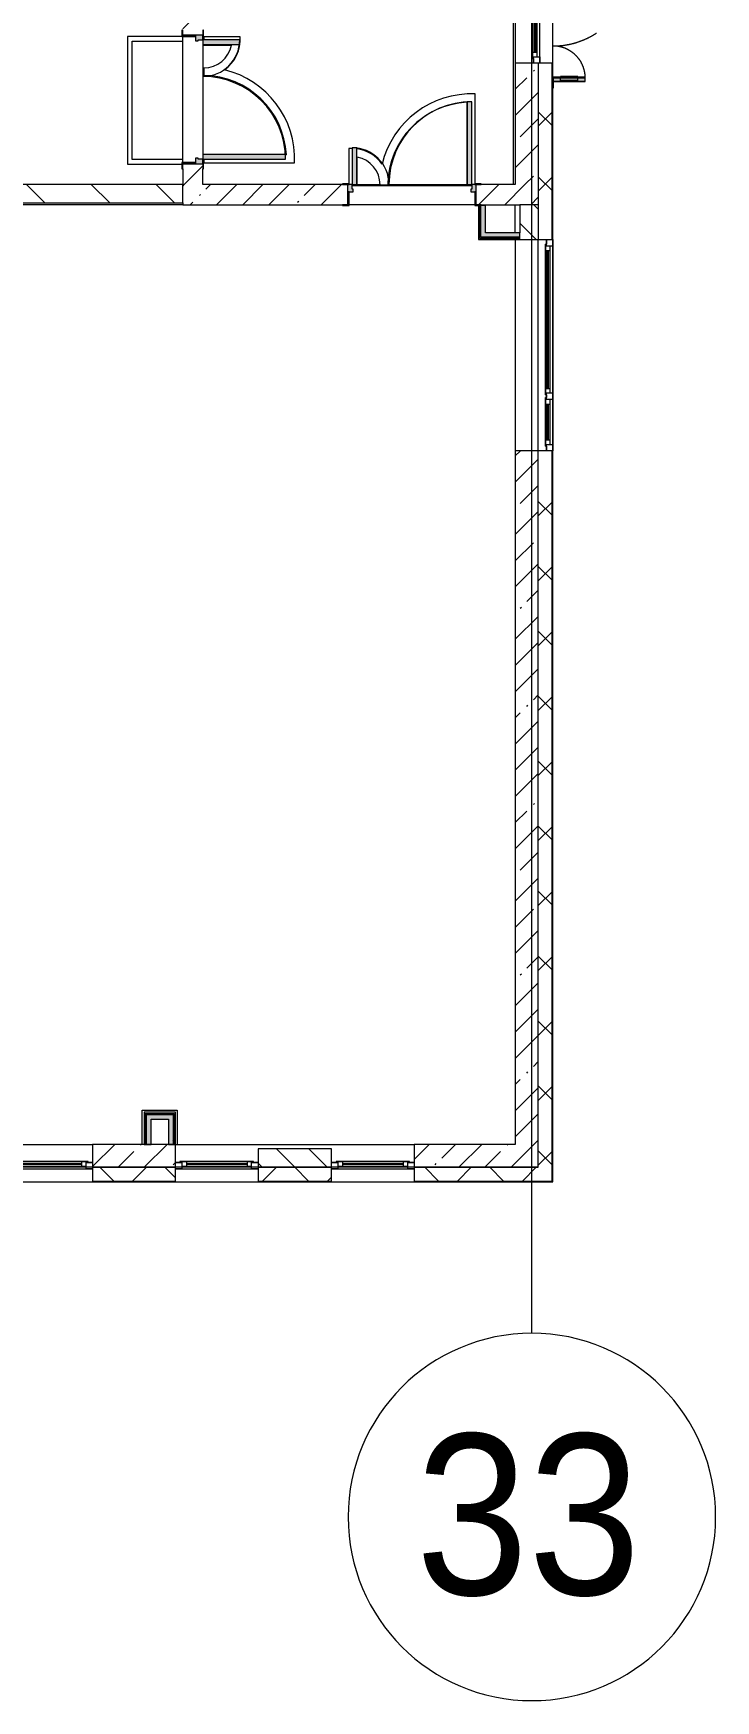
# Model space of a CAD drawing. Header units: millimetres. Extents: x -2911 to 185522, y -8553 to 29000.
# Drawn here: x 178097 to 185522, y -5906 to 12246 of the extents above; entities that cross this region are included whole.
import ezdxf

# ---------------------------------------------------------------- set-up
doc = ezdxf.new("R2010")
doc.units = ezdxf.units.MM
doc.linetypes.add('200_ШТРИХ__ш1_п0_6_', pattern=[800, 500, -300])
doc.linetypes.add('Осевая', pattern=[3175, 635, -476.25, 1587.5, -476.25])
for name, color, linetype, lineweight in [('A-DETL-MBND-1', 7, '200_ШТРИХ__ш1_п0_6_', 9), ('A-GLAZ-2', 7, 'Continuous', 5), ('A-WALL', 7, 'Continuous', 9), ('A-WALL-4', 7, 'Continuous', 5), ('I-WALL-3', 7, 'Continuous', 5), ('S-COLS-2', 7, 'Continuous', 5), ('Оси', 7, 'Continuous', 9), ('Оси-1', 7, 'Continuous', 20), ('Оси-2', 7, 'Осевая', 9)]:
    doc.layers.add(name, color=color, linetype=linetype, lineweight=lineweight)
for name, color, linetype, lineweight, true_color in [('A-DOOR-2', 7, 'Continuous', 5, 0xaaaaaa), ('A-DOOR-3', 7, 'Continuous', 5, 0xe2e2e2), ('A-DOOR-FRAM-1', 7, 'Continuous', 5, 0xe2e2e2), ('A-DOOR-FRAM-2', 7, 'Continuous', 5, 0xaaaaaa), ('A-FLOR-2', 7, 'Continuous', 5, 0xaaaaaa), ('I-WALL-2', 7, 'Continuous', 9, 0xe7e7e7)]:
    doc.layers.add(name, color=color, linetype=linetype, lineweight=lineweight, true_color=true_color)
doc.styles.add('Arial_1', font='arial.ttf', dxfattribs={"width": 0.9, "height": 1750})
pattern_1 = [(135, (58512.32, 0), (-176.7767, -176.7767), [])]
pattern_2 = [(45, (58512.3, 0), (-353.5534, 353.5534), []), (135, (58512.3, 0), (-353.5534, -353.5534), [])]
pattern_3 = [(45, (58512.3, 0), (-285.1231, 285.1231), []), (45, (58797.44, 0), (-285.1231, 285.1231), [504.031, -100.806, 16.764, -84.042])]
pattern_4 = [(45, (58512.3, 0), (-530.33, 530.33), []), (135, (58512.3, 0), (-530.33, -530.33), [])]

# ---------------------------------------------------------------- blocks, each defined once
blk = doc.blocks.new('110_Дверь_СКБ_2Ст - Д-5_п_ Из игровой в коридор-32679362-2_7_1_птичка')
at = {"layer": 'A-DOOR-3'}
for points in [[(612.5, 110), (662.5, 110), (662.5, 1010), (612.5, 1010), (612.5, 152.6)], [(-587.5, 110), (-587.5, 510), (-637.5, 510), (-637.5, 110)], [(712.5, -110), (712.5, 30), (697.5, 30), (697.5, -110)]]:
    blk.add_hatch(color=256, dxfattribs=at).paths.add_polyline_path(points)
h = blk.add_hatch(color=256, dxfattribs=at)
h.paths.add_polyline_path([(652.5, 30), (712.5, 30), (712.5, 110), (662.5, 110), (662.5, 60), (652.5, 60)])
h.paths.add_polyline_path([(-687.5, 30), (-627.5, 30), (-627.5, 60), (-637.5, 60), (-637.5, 110), (-687.5, 110)])
at = {"layer": 'A-DOOR-FRAM-1'}
for points in [[(-672.5, 110), (-672.5, 118), (-742.5, 118), (-742.5, 110)], [(-672.5, -110), (-672.5, 30), (-687.5, 30), (-687.5, -110)], [(767.5, 110), (767.5, 118), (697.5, 118), (697.5, 110)], [(-672.5, -118), (-672.5, -110), (-742.5, -110), (-742.5, -118)], [(767.5, -118), (767.5, -110), (697.5, -110), (697.5, -118)]]:
    blk.add_hatch(color=256, dxfattribs=at).paths.add_polyline_path(points)
at = {"layer": 'A-DOOR-2'}
for p, q in [((662.5, 1010), (612.5, 1010)), ((612.5, 1010), (612.5, 110)), ((662.5, 110), (662.5, 1010)), ((-637.5, 510), (-637.5, 110)), ((-587.5, 510), (-637.5, 510)), ((-587.5, 110), (-587.5, 510)), ((-637.5, 110), (-587.5, 110)), ((612.5, 110), (662.5, 110))]:
    blk.add_line(p, q, dxfattribs=at)
for centre, radius, start, end in [((662.5, 110), 900, 90, 180), ((-637.5, 110), 400, 360, 90)]:
    blk.add_arc(centre, radius, start, end, dxfattribs=at)
at = {"layer": 'A-DOOR-FRAM-2'}
for p, q in [((-672.5, 118), (-742.5, 118)), ((-742.5, 118), (-742.5, 110)), ((-742.5, 110), (-672.5, 110)), ((-637.5, 110), (-687.5, 110)), ((-687.5, 110), (-687.5, 30)), ((-687.5, 30), (-627.5, 30)), ((-672.5, 30), (-687.5, 30)), ((-687.5, 30), (-687.5, -110)), ((-672.5, 110), (-672.5, 118)), ((-672.5, -110), (-672.5, 30)), ((-637.5, 60), (-637.5, 110)), ((-627.5, 60), (-637.5, 60)), ((-627.5, 30), (-627.5, 60)), ((662.5, 60), (652.5, 60)), ((652.5, 60), (652.5, 30)), ((652.5, 30), (712.5, 30)), ((662.5, 110), (662.5, 60)), ((712.5, 110), (662.5, 110)), ((767.5, 118), (697.5, 118)), ((697.5, 118), (697.5, 110)), ((697.5, 110), (767.5, 110)), ((712.5, 30), (697.5, 30)), ((697.5, 30), (697.5, -110)), ((712.5, 30), (712.5, 110)), ((712.5, -110), (712.5, 30)), ((767.5, 110), (767.5, 118)), ((-672.5, -110), (-742.5, -110)), ((-742.5, -110), (-742.5, -118)), ((-742.5, -118), (-672.5, -118)), ((-687.5, -110), (-672.5, -110)), ((-672.5, -118), (-672.5, -110)), ((697.5, -110), (712.5, -110)), ((767.5, -110), (697.5, -110)), ((697.5, -110), (697.5, -118)), ((697.5, -118), (767.5, -118)), ((767.5, -118), (767.5, -110))]:
    blk.add_line(p, q, dxfattribs=at)
blk = doc.blocks.new('120_Окно_СКБ_1Ст - 120_Окно_СКБ_1Ст 900х2500_h_ с форточкой-22876038-2_7_1_птичка')
at = {"layer": 'A-GLAZ-2'}
for p, q in [((-450, -127), (-450, -57)), ((-450, -57), (-380, -57)), ((450, -57), (-450, -57)), ((-380, -127), (-450, -127)), ((-450, -127), (-400, -127)), ((-380, -127), (-400, -127)), ((-400, -127), (-400, -137)), ((-400, -137), (400, -137)), ((400, -137), (-400, -137)), ((-380, -57), (-380, -127)), ((380, -87), (-380, -87)), ((-380, -87), (-380, -127)), ((-330, -137), (-330, -87)), ((-330, -107), (330, -107)), ((330, -117), (-330, -117)), ((330, -137), (330, -87)), ((380, -127), (380, -57)), ((380, -57), (450, -57)), ((380, -127), (380, -87)), ((450, -127), (380, -127)), ((400, -127), (380, -127)), ((400, -127), (450, -127)), ((400, -137), (400, -127)), ((450, -57), (450, -127))]:
    blk.add_line(p, q, dxfattribs=at)
blk = doc.blocks.new('110_Дверь_СКБ_2Ст - Д-1_л_Лестничная клетка EIS60 2-32142534-2_7_1_птичка')
at = {"layer": 'A-DOOR-3'}
for points in [[(662, 110), (662, 1010), (612, 1010), (612, 110)], [(-588, 510), (-638, 510), (-638, 110), (-588, 110), (-588, 433)], [(712, 30), (697, 30), (697, -110), (712, -110), (712, -31)]]:
    blk.add_hatch(color=256, dxfattribs=at).paths.add_polyline_path(points)
h = blk.add_hatch(color=256, dxfattribs=at)
h.paths.add_polyline_path([(712, 110), (662, 110), (662, 60), (652, 60), (652, 30), (712, 30)])
h.paths.add_polyline_path([(-628, 30), (-628, 60), (-638, 60), (-638, 110), (-688, 110), (-688, 30)])
at = {"layer": 'A-DOOR-FRAM-1'}
for points in [[(-673, 110), (-673, 118), (-743, 118), (-743, 110)], [(-673, 30), (-688, 30), (-688, -110), (-673, -110), (-673, -31)], [(767, 110), (767, 118), (697, 118), (697, 110)], [(-673, -110), (-743, -110), (-743, -118), (-673, -118)], [(767, -118), (767, -110), (697, -110), (697, -118)]]:
    blk.add_hatch(color=256, dxfattribs=at).paths.add_polyline_path(points)
at = {"layer": 'A-DOOR-2'}
for p, q in [((662, 1010), (612, 1010)), ((612, 1010), (612, 110)), ((662, 110), (662, 1010)), ((-638, 510), (-638, 110)), ((-588, 510), (-638, 510)), ((-588, 110), (-588, 510)), ((-638, 110), (-588, 110)), ((612, 110), (662, 110))]:
    blk.add_line(p, q, dxfattribs=at)
for centre, radius, start, end in [((662, 110), 900, 90, 180), ((-638, 110), 400, 360, 90)]:
    blk.add_arc(centre, radius, start, end, dxfattribs=at)
at = {"layer": 'A-DOOR-FRAM-2'}
for p, q in [((-673, 118), (-743, 118)), ((-743, 118), (-743, 110)), ((-743, 110), (-673, 110)), ((-638, 110), (-688, 110)), ((-688, 110), (-688, 30)), ((-688, 30), (-628, 30)), ((-673, 30), (-688, 30)), ((-688, 30), (-688, -110)), ((-673, 110), (-673, 118)), ((-673, -110), (-673, 30)), ((-638, 60), (-638, 110)), ((-628, 60), (-638, 60)), ((-628, 30), (-628, 60)), ((662, 60), (652, 60)), ((652, 60), (652, 30)), ((652, 30), (712, 30)), ((662, 110), (662, 60)), ((712, 110), (662, 110)), ((767, 118), (697, 118)), ((697, 118), (697, 110)), ((697, 110), (767, 110)), ((712, 30), (697, 30)), ((697, 30), (697, -110)), ((712, 30), (712, 110)), ((712, -110), (712, 30)), ((767, 110), (767, 118)), ((-673, -110), (-743, -110)), ((-743, -110), (-743, -118)), ((-743, -118), (-673, -118)), ((-688, -110), (-673, -110)), ((-673, -118), (-673, -110)), ((697, -110), (712, -110)), ((767, -110), (697, -110)), ((697, -110), (697, -118)), ((697, -118), (767, -118)), ((767, -118), (767, -110))]:
    blk.add_line(p, q, dxfattribs=at)
blk = doc.blocks.new('120_Окно_СКБ_1Ст - 120_Окно_СКБ_1Ст 1200х2500_h_ с форточкой2-24160662-2_7_1_птичка')
at = {"layer": 'A-GLAZ-2'}
for p, q in [((-600, -127), (-600, -57)), ((-600, -57), (-530, -57)), ((600, -57), (-600, -57)), ((-530, -127), (-600, -127)), ((-600, -127), (-550, -127)), ((-530, -127), (-550, -127)), ((-550, -127), (-550, -137)), ((-550, -137), (550, -137)), ((550, -137), (-550, -137)), ((-530, -57), (-530, -127)), ((530, -87), (-530, -87)), ((-530, -87), (-530, -127)), ((-480, -137), (-480, -87)), ((-480, -107), (480, -107)), ((480, -117), (-480, -117)), ((480, -137), (480, -87)), ((530, -127), (530, -57)), ((530, -57), (600, -57)), ((530, -127), (530, -87)), ((600, -127), (530, -127)), ((550, -127), (530, -127)), ((550, -127), (600, -127)), ((550, -137), (550, -127)), ((600, -57), (600, -127))]:
    blk.add_line(p, q, dxfattribs=at)
blk = doc.blocks.new('120_Окно_СКБ_2Ст_Фрамуга сверху - 120_Окно_СКБ_2Ст_2300х2500_h_ ДОО-22877051-2_7_1_птичка')
at = {"layer": 'A-GLAZ-2'}
for p, q in [((-1150, 13), (-1150, 83)), ((-1150, 83), (-1080, 83)), ((1150, 83), (-1150, 83)), ((-1080, 13), (-1150, 13)), ((-1150, 13), (-1100, 13)), ((-1080, 13), (-1100, 13)), ((-1100, 13), (-1100, 3)), ((-1100, 3), (540, 3)), ((540, 3), (-1100, 3)), ((-1080, 83), (-1080, 13)), ((-1080, 83), (1080, 83)), ((520, 53), (-1080, 53)), ((-1080, 53), (-1080, 13)), ((-1030, 3), (-1030, 53)), ((-1030, 33), (470, 33)), ((470, 23), (-1030, 23)), ((470, 3), (470, 53)), ((520, 13), (520, 83)), ((520, 83), (590, 83)), ((520, 13), (520, 53)), ((590, 13), (520, 13)), ((540, 13), (520, 13)), ((540, 13), (570, 13)), ((540, 13), (570, 13)), ((540, 3), (540, 13)), ((590, 13), (570, 13)), ((570, 13), (570, 3)), ((570, 3), (1100, 3)), ((1100, 3), (570, 3)), ((590, 83), (590, 13)), ((1080, 53), (590, 53)), ((590, 53), (590, 13)), ((640, 3), (640, 53)), ((640, 33), (1030, 33)), ((1030, 23), (640, 23)), ((1030, 3), (1030, 53)), ((1080, 13), (1080, 83)), ((1080, 83), (1150, 83)), ((1080, 13), (1080, 53)), ((1150, 13), (1080, 13)), ((1100, 13), (1080, 13)), ((1100, 13), (1150, 13)), ((1100, 3), (1100, 13)), ((1150, 83), (1150, 13))]:
    blk.add_line(p, q, dxfattribs=at)
blk = doc.blocks.new('Дверь_Витражная_СКБ_2Ст - ВН-6-31912847-2_7_1_птичка')
at = {"layer": 'A-DETL-MBND-1'}
for points in [[(-643, -370), (-598, -370), (-598, -20), (-643, -20)], [(562, -884), (607, -884), (607, -20), (562, -20)]]:
    blk.add_hatch(color=256, dxfattribs=at).paths.add_polyline_path(points)
for p, q in [((-607, -20), (-715, -20)), ((-715, -20), (-607, -20)), ((-598, -20), (-643, -20)), ((-643, -370), (-643, -20)), ((-598, -20), (-643, -20)), ((-643, -20), (-643, -370)), ((-643, -100), (-598, -100)), ((-633, -290), (-633, -100)), ((-607, -370), (-607, -20)), ((-598, -370), (-598, -20)), ((-598, -370), (-598, -20)), ((-589, -290), (-589, -100)), ((553, -804), (553, -100)), ((562, -20), (607, -20)), ((562, -884), (562, -20)), ((562, -20), (562, -884)), ((607, -20), (562, -20)), ((607, -100), (562, -100)), ((597, -804), (597, -100)), ((607, -884), (607, -20)), ((607, -884), (607, -20)), ((607, -20), (715, -20)), ((607, -20), (715, -20)), ((607, -884), (607, -20)), ((-643, -290), (-598, -290)), ((-643, -370), (-598, -370)), ((-643, -370), (-598, -370)), ((607, -804), (562, -804)), ((607, -884), (562, -884)), ((562, -884), (607, -884))]:
    blk.add_line(p, q, dxfattribs=at)
for centre, radius, start, end in [((-607, -20), 350, 270, 0), ((607, -20), 864, 180, 270)]:
    blk.add_arc(centre, radius, start, end, dxfattribs=at)
blk = doc.blocks.new('Ось сетки - D8-29747960-2_7_1_птичка')
at = {"layer": 'Оси-1'}
for start, end in [(360, 180), (180, 360)]:
    blk.add_arc((0, 0), 4, start, end, dxfattribs=at)

msp = doc.modelspace()

# ---------------------------------------------------------------- hatches: boundary and pattern name
at = {"layer": 'A-WALL-4'}
h = msp.add_hatch(dxfattribs=at)
h.set_pattern_fill('FP_85', color=256, style=0, pattern_type=2)
h.set_pattern_definition(pattern_2)
h.paths.add_polyline_path([(183592.3157, -250), (183742.3157, -250), (183742.3157, 7700.0442), (183592.3157, 7700.0442), (183592.3157, -100)])
h.paths.add_polyline_path([(183742.3157, 10000.0442), (183742.3157, 11920.0001), (183592.3157, 11920.0001), (183592.3157, 10000.0442)])
h.paths.add_polyline_path([(183742.3157, 13120.0001), (183742.3157, 21400), (183592.3157, 21400), (183592.3157, 13120.0001)])
h = msp.add_hatch(dxfattribs=at)
h.set_pattern_fill('FP_95', color=256, style=0, pattern_type=2)
h.set_pattern_definition(pattern_1)
h.paths.add_polyline_path([(183511.8207, 10000.0442), (183592.3157, 10000.0442), (183592.3157, 10380), (183392.3157, 10380), (183392.3157, 10000.0442)])
h = msp.add_hatch(dxfattribs=at)
h.set_pattern_fill('FP_95', color=256, style=0, pattern_type=2)
h.set_pattern_definition(pattern_1)
h.paths.add_polyline_path([(180542.3157, -100), (181342.3157, -100), (181342.3157, 100), (180542.3157, 100)])
h.paths.add_polyline_path([(168671.5002, -100), (168742.3157, -100), (168742.3157, 100), (167442.3157, 100), (167442.3157, -100), (168207.7402, -100)])
h.paths.add_polyline_path([(177482.9405, -100), (177842.3157, -100), (177842.3157, 100), (177342.3157, 100), (177342.3157, -100)])
h.paths.add_polyline_path([(172192.3157, -100), (172192.3157, 100), (171942.3157, 100), (171942.3157, -100)])
h.paths.add_polyline_path([(173092.3157, -100), (174142.3157, -100), (174142.3157, 100), (173092.3157, 100)])
h.paths.add_polyline_path([(153292.3157, -100), (153292.3157, 100), (153042.3157, 100), (153042.3157, -100)])
h.paths.add_polyline_path([(154294.9398, -100), (157542.3157, -100), (157541.2599, 100), (154192.3157, 100), (154192.3157, -100)])
h.paths.add_polyline_path([(161142.3157, -100), (161392.3157, -100), (161392.3157, 100), (161142.3157, 100)])
h.paths.add_polyline_path([(163106.3801, -100), (163342.3157, -100), (163342.3157, 100), (162292.3157, 100), (162292.3157, -100)])
h.paths.add_polyline_path([(159342.3157, -100), (160242.3157, -100), (160242.3157, 100), (159342.3157, 100)])
h.paths.add_polyline_path([(151048.6197, -100), (151242.3157, -100), (151242.3157, 100), (150442.3157, 100), (150442.3157, -100), (150608.1108, -100)])
h = msp.add_hatch(dxfattribs=at)
h.set_pattern_fill('FP_85', color=256, style=0, pattern_type=2)
h.set_pattern_definition(pattern_2)
h.paths.add_polyline_path([(180729.2606, -250), (181342.3157, -250), (181342.3157, -100), (180542.3157, -100), (180542.3157, -250)])
h.paths.add_polyline_path([(178874.2206, -250), (179642.3157, -250), (179642.3157, -100), (178742.3157, -100), (178742.3157, -250)])
h.paths.add_polyline_path([(183511.8207, -250), (183592.3157, -250), (183592.3157, -100), (182242.3157, -100), (182242.3157, -250), (182584.3007, -250)])
h.paths.add_polyline_path([(171042.3157, -250), (172192.3157, -250), (172192.3157, -100), (171042.3157, -100)])
h.paths.add_polyline_path([(165888.9402, -250), (166542.3157, -250), (166542.3157, -100), (165642.3157, -100), (165642.3157, -250)])
h.paths.add_polyline_path([(167442.3157, -250), (168742.3157, -250), (168742.3157, -100), (167442.3157, -100)])
h.paths.add_polyline_path([(173092.3157, -250), (174142.3157, -250), (174142.3157, -100), (173092.3157, -100)])
h.paths.add_polyline_path([(177842.3157, -250), (177842.3157, -100), (176442.3157, -100), (176442.3157, -250), (177482.9405, -250)])
h.paths.add_polyline_path([(160323.82, -250), (161392.3157, -250), (161392.3157, -100), (159342.3157, -100), (159342.3157, -250), (160242.3157, -250)])
h.paths.add_polyline_path([(162292.3157, -250), (163342.3157, -250), (163342.3157, -100), (162292.3157, -100)])
h.paths.add_polyline_path([(157542.3157, -250), (158442.3157, -250), (158442.3157, -100), (154192.3157, -100), (154192.3157, -250), (157541.2599, -250)])
h.paths.add_polyline_path([(152142.3157, -250), (153292.3157, -250), (153292.3157, -100), (152142.3157, -100)])
h.paths.add_polyline_path([(147722.3157, -250), (149542.3157, -250), (149542.3157, -100), (147722.3157, -100)])
h.paths.add_polyline_path([(150584.8597, -250), (151242.3157, -250), (151242.3157, -100), (150442.3157, -100), (150442.3157, -250)])
at = {"layer": 'I-WALL-2'}
for points in [[(183017.3157, 10025.0442), (183017.3157, 10370), (182967.3157, 10370), (182967.3157, 10025.0442)], [(183017.3157, 10025.0442), (183392.3157, 10025.0442), (183392.3157, 10075.0442), (183017.3157, 10075.0442), (183017.3157, 10064.1269)], [(179567.3157, 425), (179567.3157, 475), (179327.3157, 475), (179327.3157, 425), (179377.3157, 425)], [(179377.3157, 150), (179377.3157, 425), (179327.3157, 425), (179327.3157, 150), (179337.9806, 150)], [(179567.3157, 150), (179617.3157, 150), (179617.3157, 475), (179567.3157, 475), (179567.3157, 230.4865)]]:
    msp.add_hatch(color=256, dxfattribs=at).paths.add_polyline_path(points)
at = {"layer": 'I-WALL-3'}
h = msp.add_hatch(dxfattribs=at)
h.set_pattern_fill('FP_93', color=256, style=0, pattern_type=2)
h.set_pattern_definition(pattern_3)
h.paths.add_polyline_path([(183511.8207, 10600), (183592.3157, 10600), (183592.3157, 11920.0001), (183342.3157, 11920.0001), (183342.3157, 10600)])
h.paths.add_polyline_path([(183592.3157, 13120.0001), (183592.3157, 21400), (183342.3157, 21400), (183342.3157, 13120.0001), (183511.8207, 13120.0001)])
h = msp.add_hatch(dxfattribs=at)
h.set_pattern_fill('FP_93', color=256, style=0, pattern_type=2)
h.set_pattern_definition(pattern_3)
h.paths.add_polyline_path([(179801.7406, 10600), (179942.3157, 10600), (179942.3157, 10825), (179722.3157, 10825), (179722.3157, 10600)])
h.paths.add_polyline_path([(179801.7406, 12225), (179942.3157, 12225), (179942.3157, 13400), (179722.3157, 13400), (179722.3157, 12225)])
h.paths.add_polyline_path([(179735.5157, 13900), (179942.3157, 13900), (179942.3157, 18600), (179722.3157, 18600), (179722.3157, 13900)])
h = msp.add_hatch(dxfattribs=at)
h.set_pattern_fill('FP_96', color=256, style=0, pattern_type=2)
h.set_pattern_definition([(135, (58512.3, 0), (-353.5534, -353.5534), [])])
h.paths.add_polyline_path([(177842.3157, 10400), (179722.3157, 10400), (179722.3157, 10600), (177842.3157, 10600)])
h.paths.add_polyline_path([(165888.9402, 10400), (166217.3156, 10400), (166217.3156, 10600), (165862.3157, 10600), (165862.3157, 10400)])
h.paths.add_polyline_path([(170062.7803, 10400), (170442.3156, 10400), (170442.3156, 10600), (169692.3157, 10600), (169692.3157, 10400), (169722.3157, 10400)])
h.paths.add_polyline_path([(167617.3156, 10400), (168742.3157, 10400), (168742.3157, 10600), (167617.3156, 10600), (167617.3156, 10520)])
h = msp.add_hatch(dxfattribs=at)
h.set_pattern_fill('FP_93', color=256, style=0, pattern_type=2)
h.set_pattern_definition(pattern_3)
h.paths.add_polyline_path([(179722.3157, 10380), (181517.3157, 10380), (181517.3157, 10600), (179722.3157, 10600), (179722.3157, 10400)])
h.paths.add_polyline_path([(183592.3157, 10380), (183592.3157, 10600), (182917.3157, 10600), (182917.3157, 10380), (183511.8207, 10380)])
h = msp.add_hatch(dxfattribs=at)
h.set_pattern_fill('FP_197', color=256, style=0, pattern_type=2)
h.set_pattern_definition(pattern_4)
h.paths.add_polyline_path([(182954.8157, 10000.0442), (182954.8157, 10370), (182942.3157, 10370), (182942.3157, 10000.0442)])
h = msp.add_hatch(dxfattribs=at)
h.set_pattern_fill('FP_197', color=256, style=0, pattern_type=2)
h.set_pattern_definition(pattern_4)
h.paths.add_polyline_path([(182967.3157, 10012.5442), (182967.3157, 10370), (182954.8157, 10370), (182954.8157, 10012.5442)])
h = msp.add_hatch(dxfattribs=at)
h.set_pattern_fill('FP_197', color=256, style=0, pattern_type=2)
h.set_pattern_definition(pattern_4)
h.paths.add_polyline_path([(182954.8157, 10000.0442), (183392.3157, 10000.0442), (183392.3157, 10012.5442), (182954.8157, 10012.5442)])
h = msp.add_hatch(dxfattribs=at)
h.set_pattern_fill('FP_197', color=256, style=0, pattern_type=2)
h.set_pattern_definition(pattern_4)
h.paths.add_polyline_path([(183392.3157, 10012.5442), (183392.3157, 10025.0442), (182967.3157, 10025.0442), (182967.3157, 10012.5442), (183017.3157, 10012.5442)])
h = msp.add_hatch(dxfattribs=at)
h.set_pattern_fill('FP_93', color=256, style=0, pattern_type=2)
h.set_pattern_definition(pattern_3)
h.paths.add_polyline_path([(183342.3157, -100), (183592.3157, -100), (183592.3157, 7700.0442), (183342.3157, 7700.0442), (183342.3157, 150)])
h = msp.add_hatch(dxfattribs=at)
h.set_pattern_fill('FP_197', color=256, style=0, pattern_type=2)
h.set_pattern_definition(pattern_4)
h.paths.add_polyline_path([(179617.3157, 150), (179629.8157, 150), (179629.8157, 487.5), (179617.3157, 487.5), (179617.3157, 230.4865)])
h = msp.add_hatch(dxfattribs=at)
h.set_pattern_fill('FP_197', color=256, style=0, pattern_type=2)
h.set_pattern_definition(pattern_4)
h.paths.add_polyline_path([(179629.8157, 150), (179642.3157, 150), (179642.3157, 500), (179629.8157, 500), (179629.8157, 230.4865)])
h = msp.add_hatch(dxfattribs=at)
h.set_pattern_fill('FP_93', color=256, style=0, pattern_type=2)
h.set_pattern_definition(pattern_3)
h.paths.add_polyline_path([(183342.3157, -100), (183342.3157, 150), (182242.3157, 150), (182242.3157, -100), (182584.3007, -100)])
at = {"layer": 'S-COLS-2'}
h = msp.add_hatch(dxfattribs=at)
h.set_pattern_fill('FP_93', color=256, style=0, pattern_type=2)
h.set_pattern_definition(pattern_3)
h.paths.add_polyline_path([(178742.3157, -100), (179642.3157, -100), (179642.3157, 150), (178742.3157, 150)])

# ---------------------------------------------------------------- linework, layer by layer
at = {"layer": 'A-FLOR-2'}
for p, q in [((183321.3157, 10600), (183321.3157, 13450)), ((179122.3157, 12211.0785), (179122.3157, 10821.8114)), ((179714.3157, 12211.0785), (179122.3157, 12211.0785)), ((179722.3157, 12161.0785), (179722.3157, 12210)), ((180346.1792, 12208.3333), (179952.6072, 12208.3333)), ((179952.6072, 12208.3333), (179952.6072, 12175)), ((179172.3157, 10871.8114), (179172.3157, 12161.0785)), ((179172.3157, 12161.0785), (179722.3157, 12161.0785)), ((179952.6072, 12125), (179952.6072, 12118.3333)), ((179952.6072, 12118.3333), (180252.3391, 12118.3333)), ((179952.6072, 11869.7759), (179952.6072, 11786.7095)), ((182816.1652, 11495.1335), (182816.1652, 10597.3724)), ((182906.1652, 10608), (182906.1652, 11585.4675)), ((180850.3684, 10924.244), (180842.3157, 10924.244)), ((181532.0759, 10990.9444), (181532.0759, 10608)), ((181622.0759, 10597.3724), (181622.0759, 10897.1043)), ((179122.3157, 10821.8114), (179714.3157, 10821.8114)), ((179722.3157, 10871.8114), (179172.3157, 10871.8114)), ((179722.3157, 10840), (179722.3157, 10871.8114)), ((179952.6072, 10875), (179952.6072, 10834.244)), ((179952.6072, 10834.244), (180940.7023, 10834.244)), ((181567.3157, 10597.3724), (181622.0759, 10597.3724)), ((181567.3157, 10590), (182867.3157, 10590)), ((181870.6332, 10597.3724), (181953.6996, 10597.3724)), ((182816.1652, 10597.3724), (182867.3157, 10597.3724)), ((179722.3157, 10380), (177842.3157, 10380)), ((179281.3157, 150), (179281.3157, 521)), ((179281.3157, 521), (179661.3157, 521)), ((179661.3157, 521), (179661.3157, 150))]:
    msp.add_line(p, q, dxfattribs=at)
for centre, radius, start, end in [((179952.6072, 12174.7759), 395, 304.42230809, 4.87345004), ((179952.6072, 12174.7759), 305, 270, 349.33548667), ((179941.6072, 10876.776), 1000, 357.56235943, 76.45029359), ((179941.6072, 10876.776), 910, 2.9900547, 89.30739679), ((182863.6331, 10586.3724), 1000, 87.56235943, 166.45029359), ((182863.6331, 10586.3724), 910, 92.9900547, 179.30739679), ((181565.6332, 10597.3724), 395, 89.75520936, 94.87345004), ((181565.6332, 10597.3724), 395, 34.42230809, 82.45590113), ((181565.6332, 10597.3724), 305, 360, 79.33548667)]:
    msp.add_arc(centre, radius, start, end, dxfattribs=at)
at = {"layer": 'A-WALL'}
for p, q in [((183592.3157, 11920.0001), (183592.3157, 10600)), ((183742.3157, 10000.0442), (183742.3157, 11920.0001)), ((183745.3157, 10000.0442), (183745.3157, 11920.0001)), ((179722.3157, 10400), (179722.3157, 10600)), ((182954.8157, 10012.5442), (182954.8157, 10370)), ((182967.3157, 10025.0442), (182967.3157, 10370)), ((183592.3157, 10380), (183392.3157, 10380)), ((183592.3157, 10380), (183592.3157, 10000.0442)), ((183392.3157, 10012.5442), (182954.8157, 10012.5442)), ((183392.3157, 10025.0442), (182967.3157, 10025.0442)), ((183742.3157, -250), (183742.3157, 7700.0442)), ((183745.3157, -253), (183745.3157, 7700.0442)), ((179314.8157, 487.5), (179629.8157, 487.5)), ((179314.8157, 150), (179314.8157, 487.5)), ((179327.3157, 475), (179617.3157, 475)), ((179327.3157, 150), (179327.3157, 475)), ((179617.3157, 475), (179617.3157, 150)), ((179629.8157, 487.5), (179629.8157, 150)), ((180542.3157, -100), (181342.3157, -100)), ((181342.3157, -100), (180542.3157, -100)), ((178742.3157, -250), (179642.3157, -250)), ((178742.3157, -253), (179642.3157, -253)), ((180542.3157, -250), (181342.3157, -250)), ((180542.3157, -253), (181342.3157, -253)), ((182242.3157, -250), (183742.3157, -250)), ((182242.3157, -253), (183745.3157, -253))]:
    msp.add_line(p, q, dxfattribs=at)
at = {"layer": 'A-WALL-4'}
for p, q in [((183750.3157, -258), (183750.3157, 21558)), ((183750.3157, 11920.0001), (183592.3157, 11920.0001)), ((183592.3157, 10600), (183592.3157, 10380)), ((183392.3157, 10380), (183392.3157, 10075.0442)), ((183392.3157, 10000.0442), (183750.3157, 10000.0442)), ((183750.3157, 7700.0442), (183592.3157, 7700.0442)), ((181342.3157, 100), (180542.3157, 100)), ((180542.3157, 100), (180542.3157, -258)), ((181342.3157, -258), (181342.3157, 100)), ((179642.3157, -100), (178742.3157, -100)), ((178742.3157, -100), (178742.3157, -258)), ((179642.3157, -258), (179642.3157, -100)), ((183592.3157, -100), (182242.3157, -100)), ((182242.3157, -100), (182242.3157, -258)), ((177842.3157, -258), (183750.3157, -258))]:
    msp.add_line(p, q, dxfattribs=at)
at = {"layer": 'I-WALL-3'}
for p, q in [((183342.3157, 18412.5), (183342.3157, 10600)), ((179722.3157, 10871.8114), (179722.3157, 12161.0785)), ((179942.3157, 12125), (179942.3157, 10925)), ((183592.3157, 11920.0001), (183342.3157, 11920.0001)), ((179722.3157, 10770), (179722.3157, 10600)), ((179942.3157, 10600), (179942.3157, 10770)), ((179722.3157, 10600), (169722.3157, 10600)), ((181462.3157, 10600), (179942.3157, 10600)), ((181622.0759, 10600), (181870.3725, 10600)), ((181953.8839, 10600), (182816.1652, 10600)), ((183342.3157, 10600), (182972.3157, 10600)), ((177842.3157, 10400), (179722.3157, 10400)), ((179722.3157, 10400), (179722.3157, 10380)), ((179722.3157, 10380), (181462.3157, 10380)), ((182902.3157, 10380), (181532.3157, 10380)), ((182942.3157, 10370), (182942.3157, 10000.0442)), ((183017.3157, 10370), (182942.3157, 10370)), ((182972.3157, 10380), (183392.3157, 10380)), ((183017.3157, 10075.0442), (183017.3157, 10370)), ((183342.3157, 10075.0442), (183342.3157, 10380)), ((182942.3157, 10000.0442), (183392.3157, 10000.0442)), ((183392.3157, 10075.0442), (183017.3157, 10075.0442)), ((183342.3157, 10000.0442), (183342.3157, 150)), ((183392.3157, 10000.0442), (183392.3157, 10075.0442)), ((183592.3157, -100), (183592.3157, 10000.0442)), ((183592.3157, 7700.0442), (183342.3157, 7700.0442)), ((179642.3157, 500), (179302.3157, 500)), ((179302.3157, 500), (179302.3157, 150)), ((179377.3157, 425), (179567.3157, 425)), ((179377.3157, 150), (179377.3157, 425)), ((179567.3157, 425), (179567.3157, 150)), ((179642.3157, 150), (179642.3157, 500)), ((177342.3157, 150), (178742.3157, 150)), ((179302.3157, 150), (179377.3157, 150)), ((179567.3157, 150), (179642.3157, 150)), ((179642.3157, 150), (182242.3157, 150)), ((183342.3157, 150), (182242.3157, 150)), ((182242.3157, 150), (182242.3157, -100)), ((178742.3157, -100), (177842.3157, -100)), ((180542.3157, -100), (179642.3157, -100)), ((182242.3157, -100), (181342.3157, -100)), ((182242.3157, -100), (183592.3157, -100))]:
    msp.add_line(p, q, dxfattribs=at)
at = {"layer": 'S-COLS-2'}
for p, q in [((179642.3157, 150), (178742.3157, 150)), ((178742.3157, 150), (178742.3157, -100)), ((179642.3157, -100), (179642.3157, 150)), ((178742.3157, -100), (179642.3157, -100))]:
    msp.add_line(p, q, dxfattribs=at)
at = {"layer": 'Оси'}
for p, q in [((183522.3157, 10029.8193), (183522.3157, 21915.0972)), ((183522.3157, -1906.2586), (183522.3157, 9979.0193))]:
    msp.add_line(p, q, dxfattribs=at)
at = {"layer": 'Оси-2'}
msp.add_line((183522.3157, 9979.0193), (183522.3157, 10029.8193), dxfattribs=at)

# ---------------------------------------------------------------- block references
at = {"layer": 'A-DETL-MBND-1', "rotation": 89.99999999999957}
msp.add_blockref('Дверь_Витражная_СКБ_2Ст - ВН-6-31912847-2_7_1_птичка', (183733.3157, 12365.0002), dxfattribs=at)
at = {"layer": 'A-DOOR-2', "rotation": 269.9999999999999}
msp.add_blockref('110_Дверь_СКБ_2Ст - Д-1_л_Лестничная клетка EIS60 2-32142534-2_7_1_птичка', (179832.3157, 11537.5), dxfattribs=at)
at = {"layer": 'A-DOOR-2'}
msp.add_blockref('110_Дверь_СКБ_2Ст - Д-5_п_ Из игровой в коридор-32679362-2_7_1_птичка', (182204.8157, 10490), dxfattribs=at)
at = {"layer": 'A-GLAZ-2'}
for name, p, rotation in [('120_Окно_СКБ_1Ст - 120_Окно_СКБ_1Ст 1200х2500_h_ с форточкой2-24160662-2_7_1_птичка', (183667.3157, 12520.0001), 269.9999999999999), ('120_Окно_СКБ_2Ст_Фрамуга сверху - 120_Окно_СКБ_2Ст_2300х2500_h_ ДОО-22877051-2_7_1_птичка', (183667.3157, 8850.0442), 269.9999999999999), ('120_Окно_СКБ_1Ст - 120_Окно_СКБ_1Ст 900х2500_h_ с форточкой-22876038-2_7_1_птичка', (178292.3157, -175), 180), ('120_Окно_СКБ_1Ст - 120_Окно_СКБ_1Ст 900х2500_h_ с форточкой-22876038-2_7_1_птичка', (180092.3157, -175), 180), ('120_Окно_СКБ_1Ст - 120_Окно_СКБ_1Ст 900х2500_h_ с форточкой-22876038-2_7_1_птичка', (181792.3157, -175), 180)]:
    msp.add_blockref(name, p, dxfattribs=dict(at, rotation=rotation))
at = {"layer": 'Оси-1', "xscale": 499.9999999999995, "yscale": 499.9999999999995, "zscale": 499.9999999999995}
msp.add_blockref('Ось сетки - D8-29747960-2_7_1_птичка', (183522.3157, -3906.2586), dxfattribs=at)

# ---------------------------------------------------------------- texts
at = {"layer": 'Оси', "insert": (182259.2357, -3003.0255), "char_height": 1750, "width": 3030.37875, "attachment_point": 1, "style": 'Arial_1'}
msp.add_mtext('33', dxfattribs=at)

doc.saveas('drawing.dxf')
